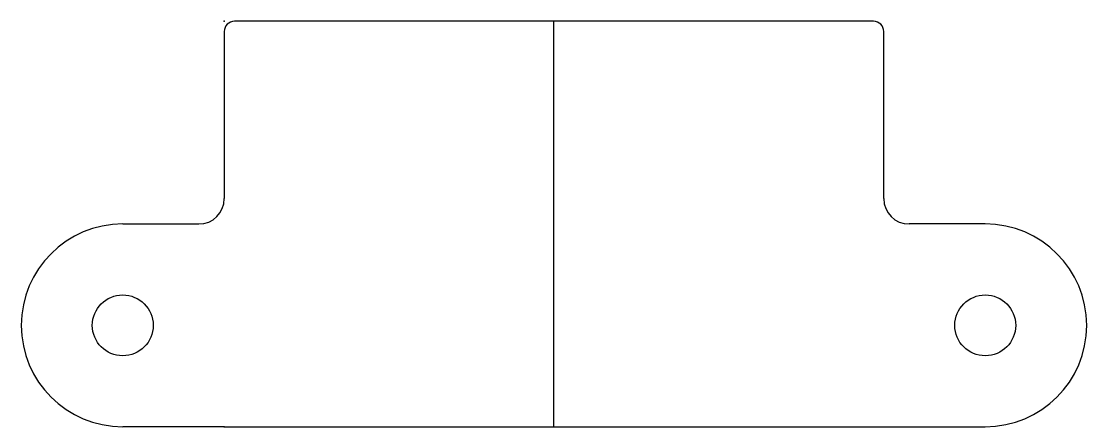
# Model space of a CAD drawing. Header units: centimetres. Extents: x -2 to 8.5, y 0 to 4.
import ezdxf

# ---------------------------------------------------------------- set-up
doc = ezdxf.new("R2010")
doc.units = ezdxf.units.CM
doc.header["$MEASUREMENT"] = 0
doc.layers.add('FSESC_plat_mount v2_Sketch1', color=7, linetype='Continuous')

msp = doc.modelspace()

# ---------------------------------------------------------------- linework, layer by layer
at = {"layer": 'FSESC_plat_mount v2_Sketch1'}
for p, q in [((6.4, 4), (0.1, 4)), ((3.25, 0), (3.25, 4)), ((0, 3.9), (0, 2.25)), ((6.5, 2.25), (6.5, 3.9)), ((-1, 2), (-0.25, 2)), ((7.5, 2), (6.75, 2)), ((8.5, 1), (8.5, 1)), ((0, 0), (-1, 0)), ((0, 0), (6.5, 0)), ((6.5, 0), (7.5, 0))]:
    msp.add_line(p, q, dxfattribs=at)
for centre in [(-1, 1), (7.5, 1)]:
    msp.add_circle(centre, 0.3, dxfattribs=at)
for centre, radius, start, end in [((0.1, 3.9), 0.1, 90, 180), ((6.4, 3.9), 0.1, 360, 90), ((-0.25, 2.25), 0.25, 270, 360), ((6.75, 2.25), 0.25, 180, 270), ((-1, 1), 1, 90, 180), ((7.5, 1), 1, 360, 90), ((-1, 1), 1, 180, 270), ((7.5, 1), 1, 270, 0)]:
    msp.add_arc(centre, radius, start, end, dxfattribs=at)
for p in [(0, 4), (0, 0)]:
    msp.add_point(p, dxfattribs=at)

doc.saveas('drawing.dxf')
